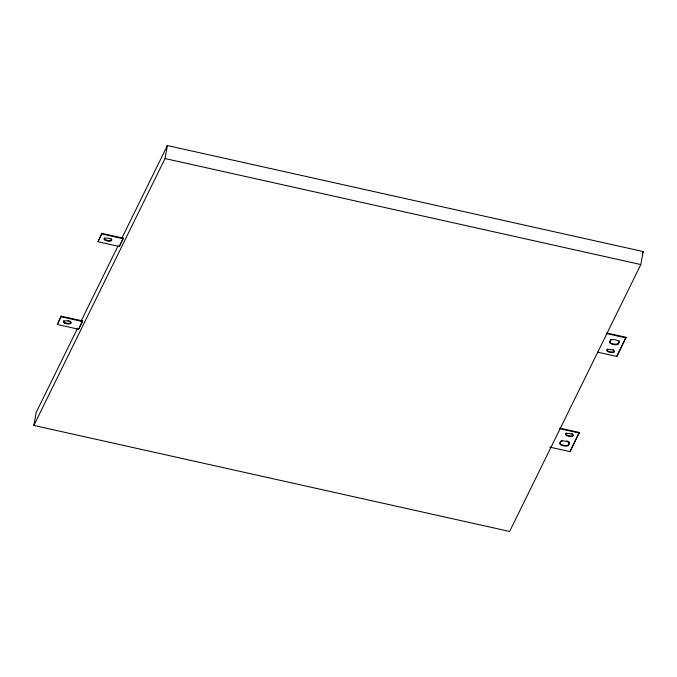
<?xml version="1.0" encoding="UTF-8"?>
<svg xmlns="http://www.w3.org/2000/svg" width="677" height="677" viewBox="0 0 677 677"><rect width="100%" height="100%" fill="white"/><g stroke="black" fill="none" stroke-linecap="round" stroke-linejoin="round"><path stroke-width="1.02" d="M121.784 238.304L167.38 145.547L643.15 251.556L640.814 264.555L509.62 531.453L33.85 425.444L36.186 412.445L77.593 328.21M57.308 324.503L61.218 316.167L82.552 320.915L82.442 321.516L78.642 329.25L57.308 324.503L61.218 316.167M78.642 329.25L82.552 320.915M97.996 241.723L101.905 233.387L123.239 238.143L123.129 238.744L119.33 246.479L97.996 241.723L101.905 233.387M119.33 246.479L123.239 238.143M33.85 425.444L165.036 158.553L167.38 145.547M569.306 443.105L568.435 445.246A4.392 1.667 10.2 0 1 563.408 445.847A4.392 1.667 10.2 0 1 559.904 443.35L560.014 442.75A4.392 1.667 10.2 0 0 563.518 445.246A4.392 1.667 10.2 0 0 568.545 444.645L569.306 443.105A4.392 1.667 10.2 0 0 568.595 441.726M559.904 443.35L560.768 441.201M568.435 445.246L568.545 444.645M549.724 447.091L570.042 451.618L579.275 432.451L559.972 428.152M570.042 451.618L579.275 432.451M618.253 343.908L619.116 341.758L618.253 343.908A4.392 1.667 10.2 0 1 613.227 344.5A4.392 1.667 10.2 0 1 609.715 342.003L610.586 339.854A4.392 1.667 10.2 0 1 610.925 339.49M609.715 342.003L610.586 339.854M597.512 352.158L616.815 356.457L626.047 337.298L606.744 332.991M616.815 356.457L626.047 337.298M80.851 321.583L118.069 245.869M642.219 253.443L643.15 251.556M165.036 158.553L640.814 264.555M606.634 333.592L625.937 337.891M101.795 233.988L123.129 238.744M61.108 316.768L82.442 321.516M559.862 428.744L579.165 433.052M610.476 340.455A4.392 1.667 10.2 0 1 615.503 339.862A4.392 1.667 10.2 0 1 619.015 342.359M560.666 441.802A4.392 1.667 10.2 0 1 565.693 441.201A4.392 1.667 10.2 0 1 569.196 443.706M573.25 434.795A3.842 1.456 10.2 0 1 568.325 435.573A3.842 1.456 10.2 0 1 566.564 432.942M571.913 433.585A3.842 1.456 10.2 0 1 572.581 433.974M561.724 440.558A4.392 1.667 10.2 0 1 562.562 440.388M566.877 440.905A4.392 1.667 10.2 0 1 567.834 441.286M618.355 343.307A4.392 1.667 10.2 0 1 613.328 343.899A4.392 1.667 10.2 0 1 609.825 341.403M618.93 340.861A4.392 1.667 10.2 0 1 619.167 341.326M614.462 351.236A3.842 1.456 10.2 0 1 609.114 351.498A3.842 1.456 10.2 0 1 607.828 349.01M613.167 349.645A3.842 1.456 10.2 0 1 613.836 350.034M69.756 321.059A3.842 1.456 10.2 0 1 70.416 323.141A3.842 1.456 10.2 0 1 65.415 322.802A3.842 1.456 10.2 0 1 63.883 320.661M67.979 320.458A3.842 1.456 10.2 0 1 68.927 320.72M111.781 239.489A3.842 1.456 10.2 0 1 107.338 240.394A3.842 1.456 10.2 0 1 104.571 237.881M111.113 238.668A3.842 1.456 10.2 0 1 111.57 239.083M608.174 351.761A3.842 1.456 10.2 0 0 614.352 351.837A3.842 1.456 10.2 0 0 609.325 349.417A3.842 1.456 10.2 0 0 608.174 351.761M566.92 435.7A3.842 1.456 10.2 0 0 573.097 435.776A3.842 1.456 10.2 0 0 568.071 433.356A3.842 1.456 10.2 0 0 566.92 435.7M64.764 323.174A3.842 1.456 10.2 0 0 70.941 323.251A3.842 1.456 10.2 0 0 65.914 320.83A3.842 1.456 10.2 0 0 64.764 323.174M105.451 240.394A3.842 1.456 10.2 0 0 111.629 240.47A3.842 1.456 10.2 0 0 106.602 238.05A3.842 1.456 10.2 0 0 105.451 240.394"/></g></svg>
